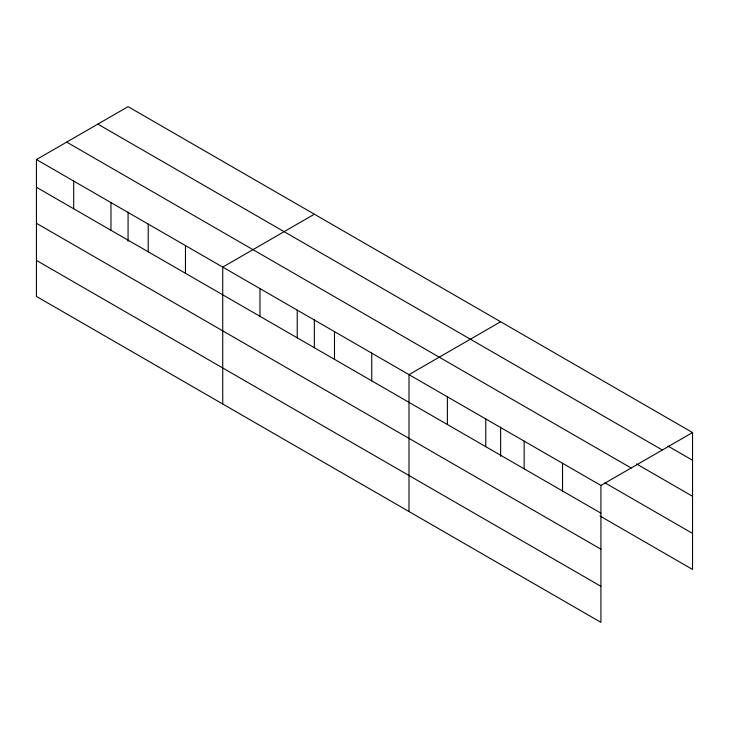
<?xml version="1.0" encoding="UTF-8"?>
<svg xmlns="http://www.w3.org/2000/svg" width="729" height="729" viewBox="0 0 729 729"><rect width="100%" height="100%" fill="white"/><g stroke="black" fill="none" stroke-linecap="round" stroke-linejoin="round"><path stroke-width="1.09" d="M600.924 549.192L600.924 485.45L36.45 159.56L36.45 296.448L600.924 622.347L600.924 549.192L36.45 223.302M600.031 516.032L692.55 569.44L692.55 432.552L128.076 106.653L36.45 159.56M314.354 214.198L222.728 267.106L222.728 403.994M500.632 321.744L408.996 374.651L408.996 511.539M600.924 485.45L692.55 432.552M667.946 446.057L692.55 460.263M97.841 124.112L662.315 450.003M636.453 463.899L692.55 496.294M66.685 142.1L631.159 467.991M604.952 482.844L692.55 533.409M36.45 187.271L600.924 513.161M36.45 260.417L600.924 586.316M562.533 463.289L562.533 491M524.151 441.127L524.151 468.838M500.632 427.112L500.632 456.39M485.769 418.965L485.769 446.677M447.387 396.804L447.387 424.524M371.744 353.137L371.744 380.848M334.493 331.631L334.493 359.342M314.354 319.566L314.354 347.715M297.232 310.117L297.232 337.837M259.98 288.611L259.98 316.322M185.467 245.591L185.467 273.302M148.215 224.085L148.215 251.797M128.076 212.021L128.076 241.299M110.963 202.571L110.963 230.291M73.702 181.065L73.702 208.776"/></g></svg>
